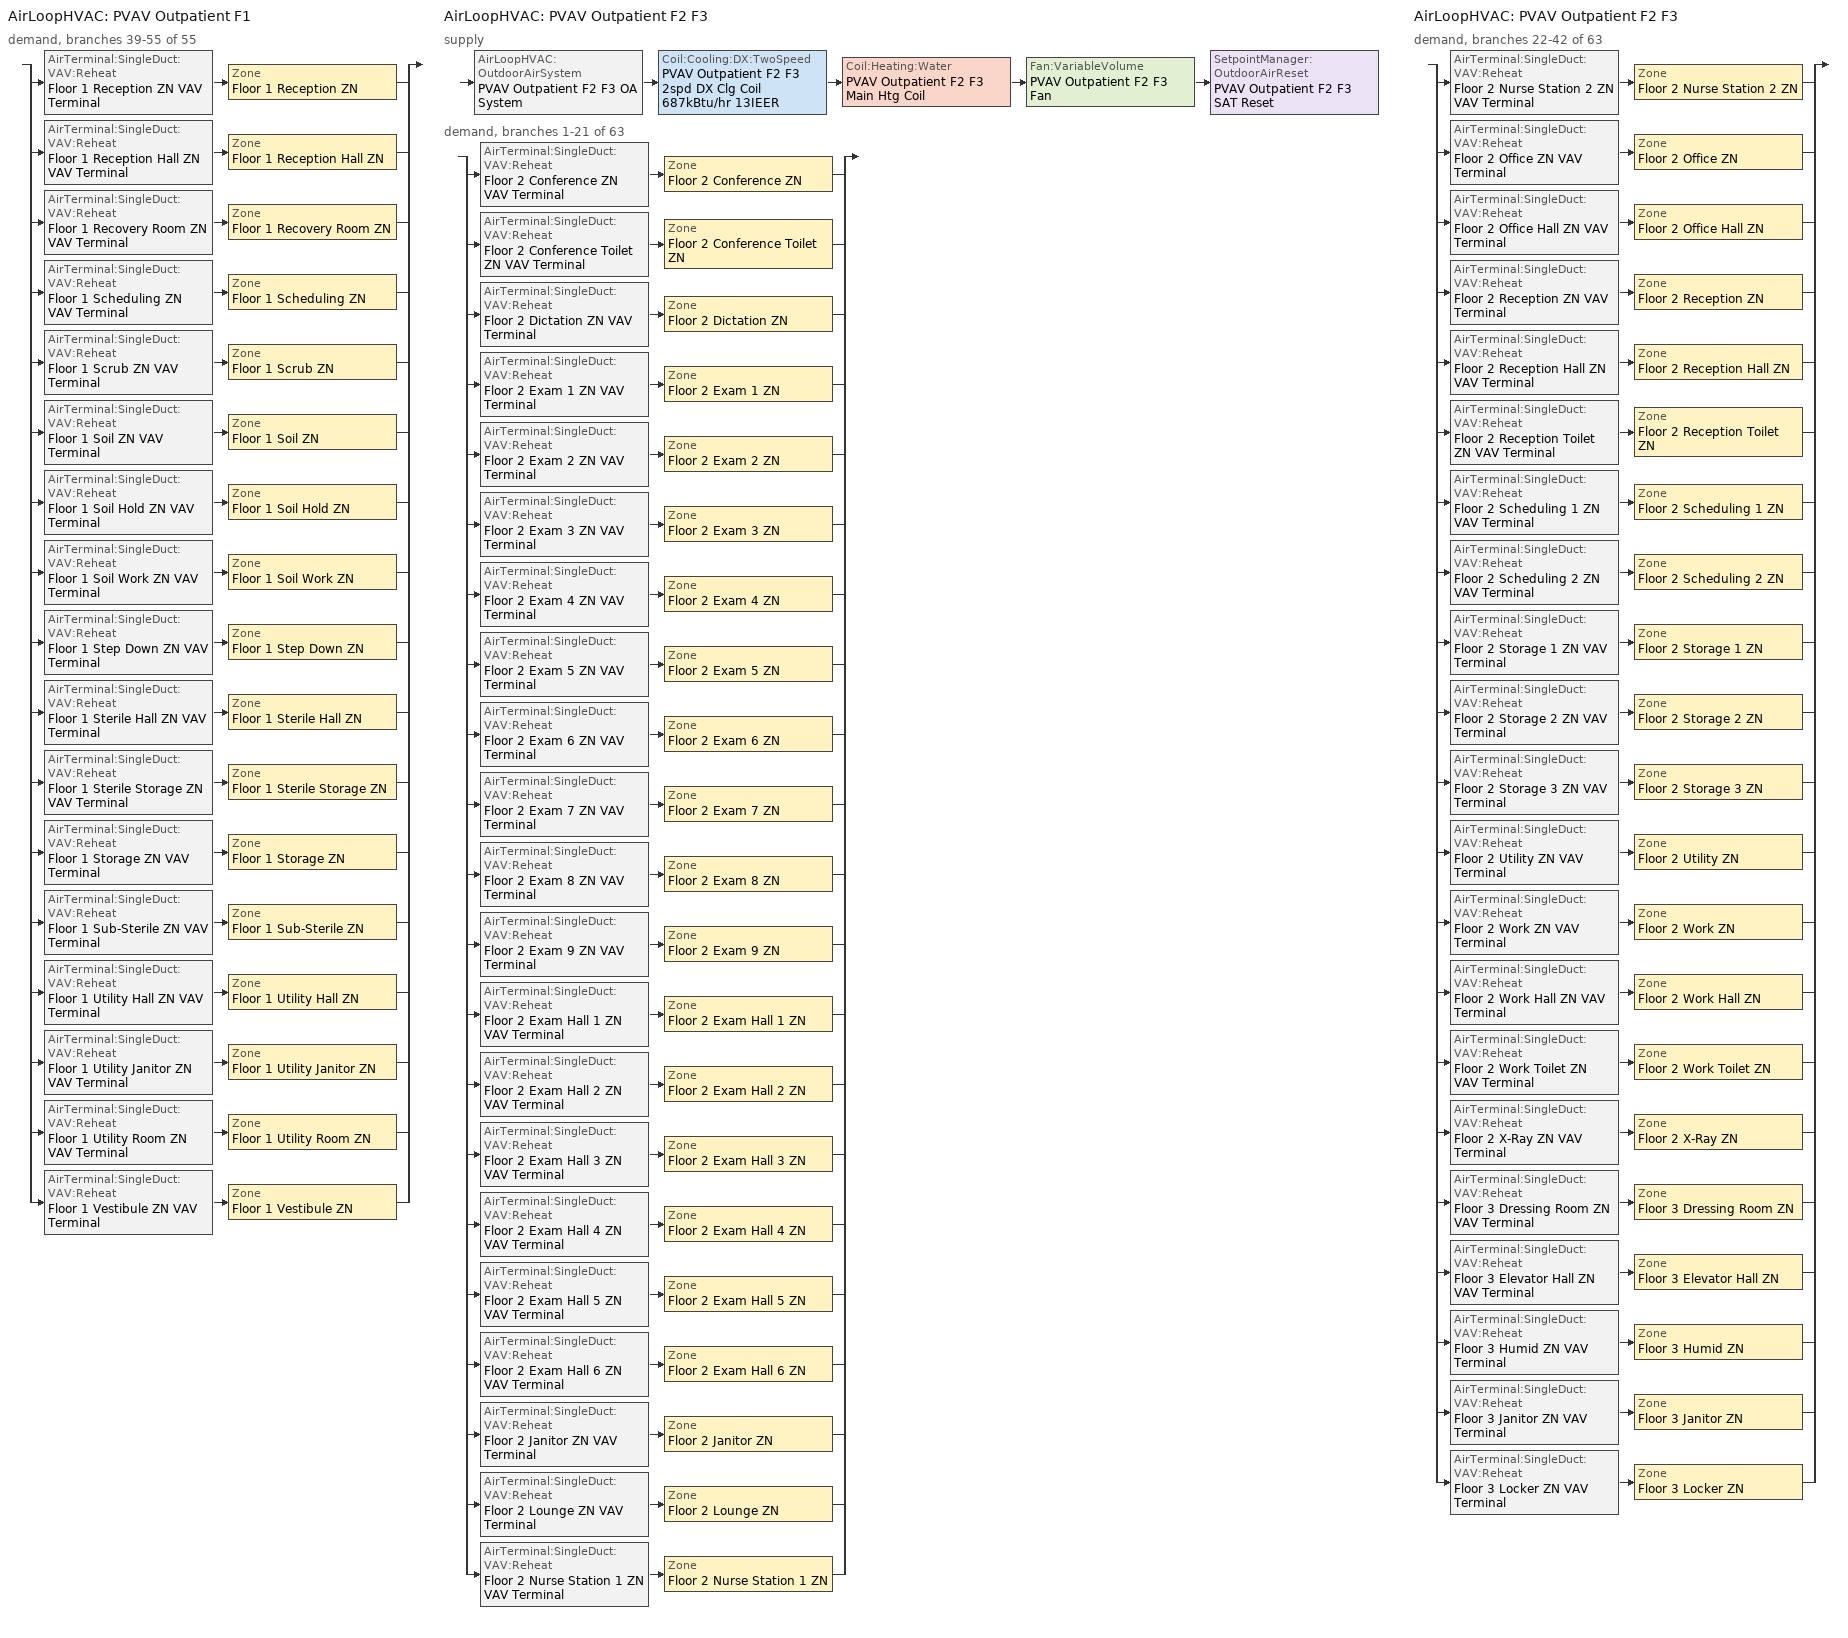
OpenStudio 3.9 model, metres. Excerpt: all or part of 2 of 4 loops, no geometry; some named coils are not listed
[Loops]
AirLoopHVAC 'PVAV Outpatient F1'
 demand, branches 39-55 of 55: split
  | AirTerminal:SingleDuct:VAV:Reheat 'Floor 1 Reception ZN VAV Terminal' > Zone 'Floor 1 Reception ZN'
  | AirTerminal:SingleDuct:VAV:Reheat 'Floor 1 Reception Hall ZN VAV Terminal' > Zone 'Floor 1 Reception Hall ZN'
  | AirTerminal:SingleDuct:VAV:Reheat 'Floor 1 Recovery Room ZN VAV Terminal' > Zone 'Floor 1 Recovery Room ZN'
  | AirTerminal:SingleDuct:VAV:Reheat 'Floor 1 Scheduling ZN VAV Terminal' > Zone 'Floor 1 Scheduling ZN'
  | AirTerminal:SingleDuct:VAV:Reheat 'Floor 1 Scrub ZN VAV Terminal' > Zone 'Floor 1 Scrub ZN'
  | AirTerminal:SingleDuct:VAV:Reheat 'Floor 1 Soil ZN VAV Terminal' > Zone 'Floor 1 Soil ZN'
  | AirTerminal:SingleDuct:VAV:Reheat 'Floor 1 Soil Hold ZN VAV Terminal' > Zone 'Floor 1 Soil Hold ZN'
  | AirTerminal:SingleDuct:VAV:Reheat 'Floor 1 Soil Work ZN VAV Terminal' > Zone 'Floor 1 Soil Work ZN'
  | AirTerminal:SingleDuct:VAV:Reheat 'Floor 1 Step Down ZN VAV Terminal' > Zone 'Floor 1 Step Down ZN'
  | AirTerminal:SingleDuct:VAV:Reheat 'Floor 1 Sterile Hall ZN VAV Terminal' > Zone 'Floor 1 Sterile Hall ZN'
  | AirTerminal:SingleDuct:VAV:Reheat 'Floor 1 Sterile Storage ZN VAV Terminal' > Zone 'Floor 1 Sterile Storage ZN'
  | AirTerminal:SingleDuct:VAV:Reheat 'Floor 1 Storage ZN VAV Terminal' > Zone 'Floor 1 Storage ZN'
  | AirTerminal:SingleDuct:VAV:Reheat 'Floor 1 Sub-Sterile ZN VAV Terminal' > Zone 'Floor 1 Sub-Sterile ZN'
  | AirTerminal:SingleDuct:VAV:Reheat 'Floor 1 Utility Hall ZN VAV Terminal' > Zone 'Floor 1 Utility Hall ZN'
  | AirTerminal:SingleDuct:VAV:Reheat 'Floor 1 Utility Janitor ZN VAV Terminal' > Zone 'Floor 1 Utility Janitor ZN'
  | AirTerminal:SingleDuct:VAV:Reheat 'Floor 1 Utility Room ZN VAV Terminal' > Zone 'Floor 1 Utility Room ZN'
  | AirTerminal:SingleDuct:VAV:Reheat 'Floor 1 Vestibule ZN VAV Terminal' > Zone 'Floor 1 Vestibule ZN'
AirLoopHVAC 'PVAV Outpatient F2 F3'
 supply: AirLoopHVAC:OutdoorAirSystem 'PVAV Outpatient F2 F3 OA System' > Coil:Cooling:DX:TwoSpeed 'PVAV Outpatient F2 F3 2spd DX Clg Coil 687kBtu/hr 13IEER' > Coil:Heating:Water 'PVAV Outpatient F2 F3 Main Htg Coil' > Fan:VariableVolume 'PVAV Outpatient F2 F3 Fan' > SetpointManager:OutdoorAirReset 'PVAV Outpatient F2 F3 SAT Reset'
 demand, branches 1-21 of 63: split
  | AirTerminal:SingleDuct:VAV:Reheat 'Floor 2 Conference ZN VAV Terminal' > Zone 'Floor 2 Conference ZN'
  | AirTerminal:SingleDuct:VAV:Reheat 'Floor 2 Conference Toilet ZN VAV Terminal' > Zone 'Floor 2 Conference Toilet ZN'
  | AirTerminal:SingleDuct:VAV:Reheat 'Floor 2 Dictation ZN VAV Terminal' > Zone 'Floor 2 Dictation ZN'
  | AirTerminal:SingleDuct:VAV:Reheat 'Floor 2 Exam 1 ZN VAV Terminal' > Zone 'Floor 2 Exam 1 ZN'
  | AirTerminal:SingleDuct:VAV:Reheat 'Floor 2 Exam 2 ZN VAV Terminal' > Zone 'Floor 2 Exam 2 ZN'
  | AirTerminal:SingleDuct:VAV:Reheat 'Floor 2 Exam 3 ZN VAV Terminal' > Zone 'Floor 2 Exam 3 ZN'
  | AirTerminal:SingleDuct:VAV:Reheat 'Floor 2 Exam 4 ZN VAV Terminal' > Zone 'Floor 2 Exam 4 ZN'
  | AirTerminal:SingleDuct:VAV:Reheat 'Floor 2 Exam 5 ZN VAV Terminal' > Zone 'Floor 2 Exam 5 ZN'
  | AirTerminal:SingleDuct:VAV:Reheat 'Floor 2 Exam 6 ZN VAV Terminal' > Zone 'Floor 2 Exam 6 ZN'
  | AirTerminal:SingleDuct:VAV:Reheat 'Floor 2 Exam 7 ZN VAV Terminal' > Zone 'Floor 2 Exam 7 ZN'
  | AirTerminal:SingleDuct:VAV:Reheat 'Floor 2 Exam 8 ZN VAV Terminal' > Zone 'Floor 2 Exam 8 ZN'
  | AirTerminal:SingleDuct:VAV:Reheat 'Floor 2 Exam 9 ZN VAV Terminal' > Zone 'Floor 2 Exam 9 ZN'
  | AirTerminal:SingleDuct:VAV:Reheat 'Floor 2 Exam Hall 1 ZN VAV Terminal' > Zone 'Floor 2 Exam Hall 1 ZN'
  | AirTerminal:SingleDuct:VAV:Reheat 'Floor 2 Exam Hall 2 ZN VAV Terminal' > Zone 'Floor 2 Exam Hall 2 ZN'
  | AirTerminal:SingleDuct:VAV:Reheat 'Floor 2 Exam Hall 3 ZN VAV Terminal' > Zone 'Floor 2 Exam Hall 3 ZN'
  | AirTerminal:SingleDuct:VAV:Reheat 'Floor 2 Exam Hall 4 ZN VAV Terminal' > Zone 'Floor 2 Exam Hall 4 ZN'
  | AirTerminal:SingleDuct:VAV:Reheat 'Floor 2 Exam Hall 5 ZN VAV Terminal' > Zone 'Floor 2 Exam Hall 5 ZN'
  | AirTerminal:SingleDuct:VAV:Reheat 'Floor 2 Exam Hall 6 ZN VAV Terminal' > Zone 'Floor 2 Exam Hall 6 ZN'
  | AirTerminal:SingleDuct:VAV:Reheat 'Floor 2 Janitor ZN VAV Terminal' > Zone 'Floor 2 Janitor ZN'
  | AirTerminal:SingleDuct:VAV:Reheat 'Floor 2 Lounge ZN VAV Terminal' > Zone 'Floor 2 Lounge ZN'
  | AirTerminal:SingleDuct:VAV:Reheat 'Floor 2 Nurse Station 1 ZN VAV Terminal' > Zone 'Floor 2 Nurse Station 1 ZN'
AirLoopHVAC 'PVAV Outpatient F2 F3'
 demand, branches 22-42 of 63: split
  | AirTerminal:SingleDuct:VAV:Reheat 'Floor 2 Nurse Station 2 ZN VAV Terminal' > Zone 'Floor 2 Nurse Station 2 ZN'
  | AirTerminal:SingleDuct:VAV:Reheat 'Floor 2 Office ZN VAV Terminal' > Zone 'Floor 2 Office ZN'
  | AirTerminal:SingleDuct:VAV:Reheat 'Floor 2 Office Hall ZN VAV Terminal' > Zone 'Floor 2 Office Hall ZN'
  | AirTerminal:SingleDuct:VAV:Reheat 'Floor 2 Reception ZN VAV Terminal' > Zone 'Floor 2 Reception ZN'
  | AirTerminal:SingleDuct:VAV:Reheat 'Floor 2 Reception Hall ZN VAV Terminal' > Zone 'Floor 2 Reception Hall ZN'
  | AirTerminal:SingleDuct:VAV:Reheat 'Floor 2 Reception Toilet ZN VAV Terminal' > Zone 'Floor 2 Reception Toilet ZN'
  | AirTerminal:SingleDuct:VAV:Reheat 'Floor 2 Scheduling 1 ZN VAV Terminal' > Zone 'Floor 2 Scheduling 1 ZN'
  | AirTerminal:SingleDuct:VAV:Reheat 'Floor 2 Scheduling 2 ZN VAV Terminal' > Zone 'Floor 2 Scheduling 2 ZN'
  | AirTerminal:SingleDuct:VAV:Reheat 'Floor 2 Storage 1 ZN VAV Terminal' > Zone 'Floor 2 Storage 1 ZN'
  | AirTerminal:SingleDuct:VAV:Reheat 'Floor 2 Storage 2 ZN VAV Terminal' > Zone 'Floor 2 Storage 2 ZN'
  | AirTerminal:SingleDuct:VAV:Reheat 'Floor 2 Storage 3 ZN VAV Terminal' > Zone 'Floor 2 Storage 3 ZN'
  | AirTerminal:SingleDuct:VAV:Reheat 'Floor 2 Utility ZN VAV Terminal' > Zone 'Floor 2 Utility ZN'
  | AirTerminal:SingleDuct:VAV:Reheat 'Floor 2 Work ZN VAV Terminal' > Zone 'Floor 2 Work ZN'
  | AirTerminal:SingleDuct:VAV:Reheat 'Floor 2 Work Hall ZN VAV Terminal' > Zone 'Floor 2 Work Hall ZN'
  | AirTerminal:SingleDuct:VAV:Reheat 'Floor 2 Work Toilet ZN VAV Terminal' > Zone 'Floor 2 Work Toilet ZN'
  | AirTerminal:SingleDuct:VAV:Reheat 'Floor 2 X-Ray ZN VAV Terminal' > Zone 'Floor 2 X-Ray ZN'
  | AirTerminal:SingleDuct:VAV:Reheat 'Floor 3 Dressing Room ZN VAV Terminal' > Zone 'Floor 3 Dressing Room ZN'
  | AirTerminal:SingleDuct:VAV:Reheat 'Floor 3 Elevator Hall ZN VAV Terminal' > Zone 'Floor 3 Elevator Hall ZN'
  | AirTerminal:SingleDuct:VAV:Reheat 'Floor 3 Humid ZN VAV Terminal' > Zone 'Floor 3 Humid ZN'
  | AirTerminal:SingleDuct:VAV:Reheat 'Floor 3 Janitor ZN VAV Terminal' > Zone 'Floor 3 Janitor ZN'
  | AirTerminal:SingleDuct:VAV:Reheat 'Floor 3 Locker ZN VAV Terminal' > Zone 'Floor 3 Locker ZN'
[Sizing:Zone] Zone Cooling Design Supply Air Temperature Input Method=SupplyAirTemperature; Zone Cooling Design Supply Air Temperature {C}=12.7778; Zone Cooling Design Supply Air Temperature Difference {deltaC}=11.11; Zone Heating Design Supply Air Temperature Input Method=SupplyAirTemperature; Zone Heating Design Supply Air Temperature {C}=50; Zone Heating Design Supply Air Temperature Difference {deltaC}=11.11; Zone Cooling Design Supply Air Humidity Ratio {kg-H2O/kg-air}=0.0085; Zone Heating Design Supply Air Humidity Ratio {kg-H2O/kg-air}=0.008; Heating Design Air Flow Method=DesignDay; Heating Maximum Air Flow Fraction=1; Account for Dedicated Outdoor Air System=No; Dedicated Outdoor Air System Control Strategy=NeutralSupplyAir; Dedicated Outdoor Air Low Setpoint Temperature for Design {C}=autosize; Dedicated Outdoor Air High Setpoint Temperature for Design {C}=autosize; Zone Load Sizing Method=Sensible Load Only No Latent Load; Zone Latent Cooling Design Supply Air Humidity Ratio Input Method=HumidityRatioDifference; Zone Cooling Design Supply Air Humidity Ratio Difference {kgWater/kgDryAir}=0.005; Zone Latent Heating Design Supply Air Humidity Ratio Input Method=HumidityRatioDifference; Zone Humidification Design Supply Air Humidity Ratio Difference {kgWater/kgDryAir}=0.005; Sizing Option=Coincident
Name | Cooling Design Air Flow Method | Cooling Minimum Air Flow per Zone Floor Area {m3/s-m2} | Design Minimum Zone Ventilation Efficiency
Floor 1 Reception ZN; Floor 1 Reception Hall ZN; Floor 1 Scheduling ZN; Floor 1 Scrub ZN; Floor 1 Sterile Hall ZN; Floor 1 Sterile Storage ZN; Floor 1 Storage ZN; Floor 1 Sub-Sterile ZN; Floor 1 Utility Hall ZN; Floor 1 Utility Janitor ZN; Floor 1 Utility Room ZN; Floor 1 Vestibule ZN | DesignDay
Floor 1 Recovery Room ZN; Floor 1 Step Down ZN | DesignDayWithLimit | 0.00508
Floor 1 Soil ZN; Floor 1 Soil Hold ZN; Floor 1 Soil Work ZN | DesignDayWithLimit | 0.00846667
Floor 2 Conference ZN; Floor 2 Dictation ZN; Floor 2 Exam Hall 1 ZN; Floor 2 Exam Hall 2 ZN; Floor 2 Exam Hall 3 ZN; Floor 2 Exam Hall 4 ZN; Floor 2 Exam Hall 5 ZN; Floor 2 Exam Hall 6 ZN; Floor 2 Janitor ZN; Floor 2 Lounge ZN; Floor 2 Nurse Station 1 ZN; Floor 2 Nurse Station 2 ZN; Floor 2 Office ZN; Floor 2 Office Hall ZN; Floor 2 Reception ZN; Floor 2 Reception Hall ZN; Floor 2 Scheduling 1 ZN; Floor 2 Scheduling 2 ZN; Floor 2 Storage 1 ZN; Floor 2 Storage 2 ZN; Floor 2 Storage 3 ZN; Floor 2 Utility ZN; Floor 2 Work ZN; Floor 2 Work Hall ZN; Floor 2 X-Ray ZN; Floor 3 Dressing Room ZN; Floor 3 Elevator Hall ZN; Floor 3 Humid ZN; Floor 3 Janitor ZN; Floor 3 Locker ZN | DesignDay |  | 0.6
Floor 2 Conference Toilet ZN; Floor 2 Reception Toilet ZN; Floor 2 Work Toilet ZN | DesignDayWithLimit | 0.00846667 | 0.6
Floor 2 Exam 1 ZN; Floor 2 Exam 2 ZN; Floor 2 Exam 3 ZN; Floor 2 Exam 4 ZN; Floor 2 Exam 5 ZN; Floor 2 Exam 6 ZN; Floor 2 Exam 7 ZN; Floor 2 Exam 8 ZN; Floor 2 Exam 9 ZN | DesignDayWithLimit | 0.00508 | 0.6
[Zone equipment]
Floor 1 Reception ZN: Floor 1 Reception ZN VAV Terminal
Floor 1 Reception Hall ZN: Floor 1 Reception Hall ZN VAV Terminal
Floor 1 Recovery Room ZN: Floor 1 Recovery Room ZN VAV Terminal
Floor 1 Scheduling ZN: Floor 1 Scheduling ZN VAV Terminal
Floor 1 Scrub ZN: Floor 1 Scrub ZN VAV Terminal
Floor 1 Soil ZN: Floor 1 Soil ZN VAV Terminal, Floor 1 Soil ZN Exhaust Fan
Floor 1 Soil Hold ZN: Floor 1 Soil Hold ZN VAV Terminal, Floor 1 Soil Hold ZN Exhaust Fan
Floor 1 Soil Work ZN: Floor 1 Soil Work ZN VAV Terminal, Floor 1 Soil Work ZN Exhaust Fan
Floor 1 Step Down ZN: Floor 1 Step Down ZN VAV Terminal
Floor 1 Sterile Hall ZN: Floor 1 Sterile Hall ZN VAV Terminal
Floor 1 Sterile Storage ZN: Floor 1 Sterile Storage ZN VAV Terminal
Floor 1 Storage ZN: Floor 1 Storage ZN VAV Terminal
Floor 1 Sub-Sterile ZN: Floor 1 Sub-Sterile ZN VAV Terminal
Floor 1 Utility Hall ZN: Floor 1 Utility Hall ZN VAV Terminal
Floor 1 Utility Janitor ZN: Floor 1 Utility Janitor ZN VAV Terminal
Floor 1 Utility Room ZN: Floor 1 Utility Room ZN VAV Terminal
Floor 1 Vestibule ZN: Floor 1 Vestibule ZN VAV Terminal
Floor 2 Conference ZN: Floor 2 Conference ZN VAV Terminal
Floor 2 Conference Toilet ZN: Floor 2 Conference Toilet ZN VAV Terminal, Floor 2 Conference Toilet ZN Exhaust Fan
Floor 2 Dictation ZN: Floor 2 Dictation ZN VAV Terminal
Floor 2 Exam 1 ZN: Floor 2 Exam 1 ZN VAV Terminal
Floor 2 Exam 2 ZN: Floor 2 Exam 2 ZN VAV Terminal
Floor 2 Exam 3 ZN: Floor 2 Exam 3 ZN VAV Terminal
Floor 2 Exam 4 ZN: Floor 2 Exam 4 ZN VAV Terminal
Floor 2 Exam 5 ZN: Floor 2 Exam 5 ZN VAV Terminal
Floor 2 Exam 6 ZN: Floor 2 Exam 6 ZN VAV Terminal
Floor 2 Exam 7 ZN: Floor 2 Exam 7 ZN VAV Terminal
Floor 2 Exam 8 ZN: Floor 2 Exam 8 ZN VAV Terminal
Floor 2 Exam 9 ZN: Floor 2 Exam 9 ZN VAV Terminal
Floor 2 Exam Hall 1 ZN: Floor 2 Exam Hall 1 ZN VAV Terminal
Floor 2 Exam Hall 2 ZN: Floor 2 Exam Hall 2 ZN VAV Terminal
Floor 2 Exam Hall 3 ZN: Floor 2 Exam Hall 3 ZN VAV Terminal
Floor 2 Exam Hall 4 ZN: Floor 2 Exam Hall 4 ZN VAV Terminal
Floor 2 Exam Hall 5 ZN: Floor 2 Exam Hall 5 ZN VAV Terminal
Floor 2 Exam Hall 6 ZN: Floor 2 Exam Hall 6 ZN VAV Terminal
Floor 2 Janitor ZN: Floor 2 Janitor ZN VAV Terminal
Floor 2 Lounge ZN: Floor 2 Lounge ZN VAV Terminal
Floor 2 Nurse Station 1 ZN: Floor 2 Nurse Station 1 ZN VAV Terminal
Floor 2 Nurse Station 2 ZN: Floor 2 Nurse Station 2 ZN VAV Terminal
Floor 2 Office ZN: Floor 2 Office ZN VAV Terminal
Floor 2 Office Hall ZN: Floor 2 Office Hall ZN VAV Terminal
Floor 2 Reception ZN: Floor 2 Reception ZN VAV Terminal
Floor 2 Reception Hall ZN: Floor 2 Reception Hall ZN VAV Terminal
Floor 2 Reception Toilet ZN: Floor 2 Reception Toilet ZN VAV Terminal, Floor 2 Reception Toilet ZN Exhaust Fan
Floor 2 Scheduling 1 ZN: Floor 2 Scheduling 1 ZN VAV Terminal
Floor 2 Scheduling 2 ZN: Floor 2 Scheduling 2 ZN VAV Terminal
Floor 2 Storage 1 ZN: Floor 2 Storage 1 ZN VAV Terminal
Floor 2 Storage 2 ZN: Floor 2 Storage 2 ZN VAV Terminal
Floor 2 Storage 3 ZN: Floor 2 Storage 3 ZN VAV Terminal
Floor 2 Utility ZN: Floor 2 Utility ZN VAV Terminal
Floor 2 Work ZN: Floor 2 Work ZN VAV Terminal
Floor 2 Work Hall ZN: Floor 2 Work Hall ZN VAV Terminal
Floor 2 Work Toilet ZN: Floor 2 Work Toilet ZN VAV Terminal, Floor 2 Work Toilet ZN Exhaust Fan
Floor 2 X-Ray ZN: Floor 2 X-Ray ZN VAV Terminal, Floor 2 X-Ray ZN Exhaust Fan
Floor 3 Dressing Room ZN: Floor 3 Dressing Room ZN VAV Terminal
Floor 3 Elevator Hall ZN: Floor 3 Elevator Hall ZN VAV Terminal
Floor 3 Humid ZN: Floor 3 Humid ZN VAV Terminal
Floor 3 Janitor ZN: Floor 3 Janitor ZN VAV Terminal
Floor 3 Locker ZN: Floor 3 Locker ZN VAV Terminal
[AirLoopHVAC]
PVAV Outpatient F2 F3: Availability Schedule=OutPatientHealthCare HVACOperationSchd; Design Supply Air Flow Rate {m3/s}=autosize; Design Return Air Flow Fraction of Supply Air Flow=1
[Sizing:System]
PVAV Outpatient F2 F3: Type of Load to Size On=Sensible; Design Outdoor Air Flow Rate {m3/s}=2.51765; Central Heating Maximum System Air Flow Ratio=0.3; Preheat Design Temperature {C}=7.22222; Preheat Design Humidity Ratio {kg-H2O/kg-Air}=0.008; Precool Design Temperature {C}=12.7778; Precool Design Humidity Ratio {kg-H2O/kg-Air}=0.008; Central Cooling Design Supply Air Temperature {C}=12.7778; Central Heating Design Supply Air Temperature {C}=12.7778; Sizing Option=Coincident; 100% Outdoor Air in Cooling=No; 100% Outdoor Air in Heating=No; Central Cooling Design Supply Air Humidity Ratio {kg-H2O/kg-Air}=0.0085; Central Heating Design Supply Air Humidity Ratio {kg-H2O/kg-Air}=0.008; Cooling Design Air Flow Method=DesignDay; Heating Design Air Flow Method=DesignDay; System Outdoor Air Method=ZoneSum; Zone Maximum Outdoor Air Fraction=1; Cooling Supply Air Flow Rate Per Floor Area {m3/s-m2}=0.00996765; Cooling Fraction of Autosized Cooling Supply Air Flow Rate=1; Cooling Supply Air Flow Rate Per Unit Cooling Capacity {m3/s-W}=3.94755e-05; Heating Supply Air Flow Rate Per Floor Area {m3/s-m2}=0.00996765; Heating Fraction of Autosized Heating Supply Air Flow Rate=1; Heating Fraction of Autosized Cooling Supply Air Flow Rate=1; Heating Supply Air Flow Rate Per Unit Heating Capacity {m3/s-W}=3.15882e-05; Cooling Design Capacity Method=CoolingDesignCapacity; Cooling Design Capacity {W}=autosize; Cooling Design Capacity Per Floor Area {W/m2}=234.7; Fraction of Autosized Cooling Design Capacity=1; Heating Design Capacity Method=HeatingDesignCapacity; Heating Design Capacity {W}=autosize; Heating Design Capacity Per Floor Area {W/m2}=157; Fraction of Autosized Heating Design Capacity=1; Central Cooling Capacity Control Method=OnOff; Occupant Diversity=autosize
[Fan:VariableVolume]
PVAV Outpatient F2 F3 Fan: Availability Schedule=Always On Discrete; Fan Total Efficiency=0.6084; Pressure Rise {Pa}=1389.92; Maximum Flow Rate {m3/s}=Autosize; Fan Power Minimum Flow Rate Input Method=Fraction; Fan Power Minimum Flow Fraction=0.1; Fan Power Minimum Air Flow Rate {m3/s}=0; Motor Efficiency=0.936; Motor In Airstream Fraction=1; Fan Power Coefficient 1=0.0407599; Fan Power Coefficient 2=0.088045; Fan Power Coefficient 3=-0.0729261; Fan Power Coefficient 4=0.94374; Fan Power Coefficient 5=0
[Coil:Cooling:DX:TwoSpeed]
PVAV Outpatient F2 F3 2spd DX Clg Coil 687kBtu/hr 13IEER: Availability Schedule=Always On Discrete; Rated High Speed Total Cooling Capacity {W}=Autosize; Rated High Speed Sensible Heat Ratio=Autosize; Rated High Speed COP {W/W}=3.59497; Rated High Speed Air Flow Rate {m3/s}=Autosize; Rated High Speed Evaporator Fan Power Per Volume Flow Rate 2017 {W/(m3/s)}=773.3; Rated High Speed Evaporator Fan Power Per Volume Flow Rate 2023 {W/(m3/s)}=934.4; Unit Internal Static Air Pressure {Pa}=773.3; Total Cooling Capacity Function of Temperature Curve=CoilClgDXQRatio_fTwbToadbSI; Total Cooling Capacity Function of Flow Fraction Curve=CoilClgDXSnglQRatio_fCFMRatio; Energy Input Ratio Function of Temperature Curve=CoilClgDXEIRRatio_fTwbToadbSI; Energy Input Ratio Function of Flow Fraction Curve=CoilClgDXSnglEIRRatio_fCFMRatio; Part Load Fraction Correlation Curve=CoilClgDXEIRRatio_fQFrac; Rated Low Speed Total Cooling Capacity {W}=Autosize; Rated Low Speed Sensible Heat Ratio=0.69; Rated Low Speed COP {W/W}=3.59497; Rated Low Speed Air Flow Rate {m3/s}=Autosize; Rated Low Speed Evaporator Fan Power Per Volume Flow Rate 2017 {W/(m3/s)}=773.3; Rated Low Speed Evaporator Fan Power Per Volume Flow Rate 2023 {W/(m3/s)}=934.4; Low Speed Total Cooling Capacity Function of Temperature Curve=CoilClgDXQRatio_fTwbToadbSI; Low Speed Energy Input Ratio Function of Temperature Curve=CoilClgDXEIRRatio_fTwbToadbSI; Condenser Type=AirCooled; Minimum Outdoor Dry-Bulb Temperature for Compressor Operation {C}=-25; High Speed Evaporative Condenser Effectiveness=0.9; High Speed Evaporative Condenser Air Flow Rate {m3/s}=Autosize; High Speed Evaporative Condenser Pump Rated Power Consumption {W}=Autosize; Low Speed Evaporative Condenser Effectiveness=0.9; Low Speed Evaporative Condenser Air Flow Rate {m3/s}=Autosize; Low Speed Evaporative Condenser Pump Rated Power Consumption {W}=Autosize; Basin Heater Capacity {W/K}=0; Basin Heater Setpoint Temperature {C}=2
[Controller:OutdoorAir]
PVAV Outpatient F2 F3 OA Controller: Minimum Outdoor Air Flow Rate {m3/s}=0; Maximum Outdoor Air Flow Rate {m3/s}=Autosize; Economizer Control Type=DifferentialEnthalpy; Economizer Control Action Type=ModulateFlow; Lockout Type=LockoutWithHeating; Minimum Limit Type=FixedMinimum; Minimum Outdoor Air Schedule=OutPatientHealthCare BLDG_OA_SCH; Minimum Fraction of Outdoor Air Schedule=OutPatientHealthCare BLDG_OA_FRAC_SCH; Maximum Fraction of Outdoor Air Schedule=PVAV Outpatient F2 F3_MAX_OA_FRAC; Controller Mechanical Ventilation=PVAV Outpatient F2 F3 Mechanical Ventilation Controller; High Humidity Control=No; High Humidity Outdoor Air Flow Ratio=1; Control High Indoor Humidity Based on Outdoor Humidity Ratio=Yes; Heat Recovery Bypass Control Type=BypassWhenOAFlowGreaterThanMinimum; Economizer Operation Staging=InterlockedWithMechanicalCooling
[Controller:MechanicalVentilation]
PVAV Outpatient F2 F3 Mechanical Ventilation Controller: Availability Schedule=Always On Discrete; System Outdoor Air Method=Standard62.1VentilationRateProcedureWithLimit
[AirLoopHVAC:OutdoorAirSystem]
PVAV Outpatient F2 F3 OA System: Controller=PVAV Outpatient F2 F3 OA Controller
[AirTerminal:SingleDuct:VAV:Reheat] Availability Schedule=Always On Discrete; Maximum Air Flow Rate {m3/s}=AutoSize; Fixed Minimum Air Flow Rate {m3/s}=0; Maximum Hot Water or Steam Flow Rate {m3/s}=AutoSize; Minimum Hot Water or Steam Flow Rate {m3/s}=0; Convergence Tolerance=0.001; Maximum Flow per Zone Floor Area During Reheat {m3/s-m2}=AutoSize; Maximum Reheat Air Temperature {C}=50; Control For Outdoor Air=No
Name | Zone Minimum Air Flow Input Method | Constant Minimum Air Flow Fraction | Reheat Coil | Damper Heating Action | Maximum Flow Fraction During Reheat | Minimum Air Flow Fraction Schedule
Floor 1 Reception ZN VAV Terminal | Constant | 0.2 | Floor 1 Reception ZN Reheat Coil | ReverseWithLimits | 0.5
Floor 1 Reception Hall ZN VAV Terminal | Constant | 0.2 | Floor 1 Reception Hall ZN Reheat Coil | ReverseWithLimits | 0.5
Floor 1 Recovery Room ZN VAV Terminal | Constant | 1 | Floor 1 Recovery Room ZN Reheat Coil | ReverseWithLimits | 0.5
Floor 1 Scheduling ZN VAV Terminal | Scheduled | 0 | Floor 1 Scheduling ZN Reheat Coil | ReverseWithLimits | 0.5 | Floor 1 Scheduling ZN VAV Terminal - MDP - adjusted
Floor 1 Scrub ZN VAV Terminal | Constant | 0.2 | Floor 1 Scrub ZN Reheat Coil | ReverseWithLimits | 0.5
Floor 1 Soil ZN VAV Terminal | Constant | 1 | Floor 1 Soil ZN Reheat Coil | ReverseWithLimits | 0.5
Floor 1 Soil Hold ZN VAV Terminal | Constant | 1 | Floor 1 Soil Hold ZN Reheat Coil | ReverseWithLimits | 0.5
Floor 1 Soil Work ZN VAV Terminal | Constant | 1 | Floor 1 Soil Work ZN Reheat Coil | ReverseWithLimits | 0.5
Floor 1 Step Down ZN VAV Terminal | Constant | 1 | Floor 1 Step Down ZN Reheat Coil | ReverseWithLimits | 0.5
Floor 1 Sterile Hall ZN VAV Terminal | Constant | 0.2 | Floor 1 Sterile Hall ZN Reheat Coil | ReverseWithLimits | 0.5
Floor 1 Sterile Storage ZN VAV Terminal | Constant | 0.2 | Floor 1 Sterile Storage ZN Reheat Coil | ReverseWithLimits | 0.5
Floor 1 Storage ZN VAV Terminal | Constant | 0.2 | Floor 1 Storage ZN Reheat Coil | ReverseWithLimits | 0.5
Floor 1 Sub-Sterile ZN VAV Terminal | Constant | 0.2 | Floor 1 Sub-Sterile ZN Reheat Coil | ReverseWithLimits | 0.5
Floor 1 Utility Hall ZN VAV Terminal | Constant | 0.2 | Floor 1 Utility Hall ZN Reheat Coil | ReverseWithLimits | 0.5
Floor 1 Utility Janitor ZN VAV Terminal | Constant | 0.2 | Floor 1 Utility Janitor ZN Reheat Coil | ReverseWithLimits | 0.5
Floor 1 Utility Room ZN VAV Terminal | Constant | 0.2 | Floor 1 Utility Room ZN Reheat Coil | ReverseWithLimits | 0.5
Floor 1 Vestibule ZN VAV Terminal | Constant | 0.2 | Floor 1 Vestibule ZN Reheat Coil | ReverseWithLimits | 0.5
Floor 2 Conference ZN VAV Terminal | Scheduled | 0 | Floor 2 Conference ZN Electric Reheat Coil | Normal | AutoSize | Floor 2 Conference ZN VAV Terminal - MDP - adjusted
Floor 2 Conference Toilet ZN VAV Terminal | Constant | 0.01 | Floor 2 Conference Toilet ZN Electric Reheat Coil | Normal | AutoSize
Floor 2 Dictation ZN VAV Terminal | Scheduled | 0 | Floor 2 Dictation ZN Electric Reheat Coil | Normal | AutoSize | Floor 2 Dictation ZN VAV Terminal - MDP - adjusted
Floor 2 Exam 1 ZN VAV Terminal | Constant | 0.335 | Floor 2 Exam 1 ZN Electric Reheat Coil | Normal | AutoSize
Floor 2 Exam 2 ZN VAV Terminal | Constant | 0.45 | Floor 2 Exam 2 ZN Electric Reheat Coil | Normal | AutoSize
Floor 2 Exam 3 ZN VAV Terminal | Constant | 0.45 | Floor 2 Exam 3 ZN Electric Reheat Coil | Normal | AutoSize
Floor 2 Exam 4 ZN VAV Terminal | Constant | 0.356 | Floor 2 Exam 4 ZN Electric Reheat Coil | Normal | AutoSize
Floor 2 Exam 5 ZN VAV Terminal | Constant | 0.383 | Floor 2 Exam 5 ZN Electric Reheat Coil | Normal | AutoSize
Floor 2 Exam 6 ZN VAV Terminal | Constant | 0.45 | Floor 2 Exam 6 ZN Electric Reheat Coil | Normal | AutoSize
Floor 2 Exam 7 ZN VAV Terminal | Constant | 0.45 | Floor 2 Exam 7 ZN Electric Reheat Coil | Normal | AutoSize
Floor 2 Exam 8 ZN VAV Terminal | Constant | 0.45 | Floor 2 Exam 8 ZN Electric Reheat Coil | Normal | AutoSize
Floor 2 Exam 9 ZN VAV Terminal | Constant | 0.45 | Floor 2 Exam 9 ZN Electric Reheat Coil | Normal | AutoSize
Floor 2 Exam Hall 1 ZN VAV Terminal | Constant | 0.15 | Floor 2 Exam Hall 1 ZN Electric Reheat Coil | Normal | AutoSize
Floor 2 Exam Hall 2 ZN VAV Terminal | Constant | 0.152 | Floor 2 Exam Hall 2 ZN Electric Reheat Coil | Normal | AutoSize
Floor 2 Exam Hall 3 ZN VAV Terminal | Constant | 0.157 | Floor 2 Exam Hall 3 ZN Electric Reheat Coil | Normal | AutoSize
Floor 2 Exam Hall 4 ZN VAV Terminal | Constant | 0.173 | Floor 2 Exam Hall 4 ZN Electric Reheat Coil | Normal | AutoSize
Floor 2 Exam Hall 5 ZN VAV Terminal | Constant | 0.166 | Floor 2 Exam Hall 5 ZN Electric Reheat Coil | Normal | AutoSize
Floor 2 Exam Hall 6 ZN VAV Terminal | Constant | 0.165 | Floor 2 Exam Hall 6 ZN Electric Reheat Coil | Normal | AutoSize
Floor 2 Janitor ZN VAV Terminal | Constant | 0.151 | Floor 2 Janitor ZN Electric Reheat Coil | Normal | AutoSize
Floor 2 Lounge ZN VAV Terminal | Constant | 0.232 | Floor 2 Lounge ZN Electric Reheat Coil | Normal | AutoSize
Floor 2 Nurse Station 1 ZN VAV Terminal | Constant | 0.297 | Floor 2 Nurse Station 1 ZN Electric Reheat Coil | Normal | AutoSize
Floor 2 Nurse Station 2 ZN VAV Terminal | Constant | 0.292 | Floor 2 Nurse Station 2 ZN Electric Reheat Coil | Normal | AutoSize
Floor 2 Office ZN VAV Terminal | Scheduled | 0 | Floor 2 Office ZN Electric Reheat Coil | Normal | AutoSize | Floor 2 Office ZN VAV Terminal - MDP - adjusted
Floor 2 Office Hall ZN VAV Terminal | Constant | 0.182 | Floor 2 Office Hall ZN Electric Reheat Coil | Normal | AutoSize
Floor 2 Reception ZN VAV Terminal | Constant | 0.303 | Floor 2 Reception ZN Electric Reheat Coil | Normal | AutoSize
Floor 2 Reception Hall ZN VAV Terminal | Constant | 0.158 | Floor 2 Reception Hall ZN Electric Reheat Coil | Normal | AutoSize
Floor 2 Reception Toilet ZN VAV Terminal | Constant | 0.01 | Floor 2 Reception Toilet ZN Electric Reheat Coil | Normal | AutoSize
Floor 2 Scheduling 1 ZN VAV Terminal | Scheduled | 0 | Floor 2 Scheduling 1 ZN Electric Reheat Coil | Normal | AutoSize | Floor 2 Scheduling 1 ZN VAV Terminal - MDP - adjusted
Floor 2 Scheduling 2 ZN VAV Terminal | Scheduled | 0 | Floor 2 Scheduling 2 ZN Electric Reheat Coil | Normal | AutoSize | Floor 2 Scheduling 2 ZN VAV Terminal - MDP - adjusted
Floor 2 Storage 1 ZN VAV Terminal | Constant | 0.318 | Floor 2 Storage 1 ZN Electric Reheat Coil | Normal | AutoSize
Floor 2 Storage 2 ZN VAV Terminal | Constant | 0.398 | Floor 2 Storage 2 ZN Electric Reheat Coil | Normal | AutoSize
Floor 2 Storage 3 ZN VAV Terminal | Constant | 0.369 | Floor 2 Storage 3 ZN Electric Reheat Coil | Normal | AutoSize
Floor 2 Utility ZN VAV Terminal | Constant | 0.217 | Floor 2 Utility ZN Electric Reheat Coil | Normal | AutoSize
Floor 2 Work ZN VAV Terminal | Constant | 0.261 | Floor 2 Work ZN Electric Reheat Coil | Normal | AutoSize
Floor 2 Work Hall ZN VAV Terminal | Constant | 0.17 | Floor 2 Work Hall ZN Electric Reheat Coil | Normal | AutoSize
Floor 2 Work Toilet ZN VAV Terminal | Constant | 0.01 | Floor 2 Work Toilet ZN Electric Reheat Coil | Normal | AutoSize
Floor 2 X-Ray ZN VAV Terminal | Constant | 0.24 | Floor 2 X-Ray ZN Electric Reheat Coil | Normal | AutoSize
Floor 3 Dressing Room ZN VAV Terminal | Constant | 0.161 | Floor 3 Dressing Room ZN Electric Reheat Coil | Normal | AutoSize
Floor 3 Elevator Hall ZN VAV Terminal | Constant | 0.212 | Floor 3 Elevator Hall ZN Electric Reheat Coil | Normal | AutoSize
Floor 3 Humid ZN VAV Terminal | Scheduled | 0 | Floor 3 Humid ZN Electric Reheat Coil | Normal | AutoSize | Floor 3 Humid ZN VAV Terminal - MDP - adjusted
Floor 3 Janitor ZN VAV Terminal | Constant | 0.226 | Floor 3 Janitor ZN Electric Reheat Coil | Normal | AutoSize
Floor 3 Locker ZN VAV Terminal | Constant | 0.205 | Floor 3 Locker ZN Electric Reheat Coil | Normal | AutoSize
[Coil:Heating:Electric] Availability Schedule=Always On Discrete; Efficiency=1
Floor 2 Conference ZN Electric Reheat Coil; Floor 2 Conference Toilet ZN Electric Reheat Coil; Floor 2 Dictation ZN Electric Reheat Coil; Floor 2 Exam 1 ZN Electric Reheat Coil; Floor 2 Exam 2 ZN Electric Reheat Coil; Floor 2 Exam 3 ZN Electric Reheat Coil; Floor 2 Exam 4 ZN Electric Reheat Coil; Floor 2 Exam 5 ZN Electric Reheat Coil; Floor 2 Exam 6 ZN Electric Reheat Coil; Floor 2 Exam 7 ZN Electric Reheat Coil; Floor 2 Exam 8 ZN Electric Reheat Coil; Floor 2 Exam 9 ZN Electric Reheat Coil; Floor 2 Exam Hall 1 ZN Electric Reheat Coil; Floor 2 Exam Hall 2 ZN Electric Reheat Coil; Floor 2 Exam Hall 3 ZN Electric Reheat Coil; Floor 2 Exam Hall 4 ZN Electric Reheat Coil; Floor 2 Exam Hall 5 ZN Electric Reheat Coil; Floor 2 Exam Hall 6 ZN Electric Reheat Coil; Floor 2 Janitor ZN Electric Reheat Coil; Floor 2 Lounge ZN Electric Reheat Coil; Floor 2 Nurse Station 1 ZN Electric Reheat Coil; Floor 2 Nurse Station 2 ZN Electric Reheat Coil; Floor 2 Office ZN Electric Reheat Coil; Floor 2 Office Hall ZN Electric Reheat Coil; Floor 2 Reception ZN Electric Reheat Coil; Floor 2 Reception Hall ZN Electric Reheat Coil; Floor 2 Reception Toilet ZN Electric Reheat Coil; Floor 2 Scheduling 1 ZN Electric Reheat Coil; Floor 2 Scheduling 2 ZN Electric Reheat Coil; Floor 2 Storage 1 ZN Electric Reheat Coil; Floor 2 Storage 2 ZN Electric Reheat Coil; Floor 2 Storage 3 ZN Electric Reheat Coil; Floor 2 Utility ZN Electric Reheat Coil; Floor 2 Work ZN Electric Reheat Coil; Floor 2 Work Hall ZN Electric Reheat Coil; Floor 2 Work Toilet ZN Electric Reheat Coil; Floor 2 X-Ray ZN Electric Reheat Coil; Floor 3 Dressing Room ZN Electric Reheat Coil; Floor 3 Elevator Hall ZN Electric Reheat Coil; Floor 3 Humid ZN Electric Reheat Coil; Floor 3 Janitor ZN Electric Reheat Coil; Floor 3 Locker ZN Electric Reheat Coil
[Fan:ZoneExhaust] System Availability Manager Coupling Mode=Decoupled
Name | Availability Schedule | Fan Total Efficiency | Pressure Rise {Pa} | Maximum Flow Rate {m3/s}
Floor 1 Soil ZN Exhaust Fan | OutPatientHealthCare Hours_of_operation | 0.31 | 249 | 0.0991028
Floor 1 Soil Hold ZN Exhaust Fan | OutPatientHealthCare Hours_of_operation | 0.31 | 249 | 0.0440457
Floor 1 Soil Work ZN Exhaust Fan | OutPatientHealthCare Hours_of_operation | 0.31 | 249 | 0.141575
Floor 2 Conference Toilet ZN Exhaust Fan | OutPatientHealthCare BLDG_OA_SCH | 0.31 | 249 | 0.0503379
Floor 2 Reception Toilet ZN Exhaust Fan | OutPatientHealthCare BLDG_OA_SCH | 0.31 | 249 | 0.0991028
Floor 2 Work Toilet ZN Exhaust Fan | OutPatientHealthCare BLDG_OA_SCH | 0.31 | 249 | 0.0424726
Floor 2 X-Ray ZN Exhaust Fan | OutPatientHealthCare BLDG_OA_SCH | 0.16 | 125 | 0.8495
[HeatExchanger:AirToAir:SensibleAndLatent]
PVAV Outpatient F2 F3 ERV: Availability Schedule=Always On Discrete; Nominal Supply Air Flow Rate {m3/s}=autosize; Sensible Effectiveness at 100% Heating Air Flow=0.7; Latent Effectiveness at 100% Heating Air Flow=0.6; Sensible Effectiveness at 100% Cooling Air Flow=0.75; Latent Effectiveness at 100% Cooling Air Flow=0.6; Nominal Electric Power {W}=2247.45; Supply Air Outlet Temperature Control=Yes; Heat Exchanger Type=Rotary; Frost Control Type=ExhaustOnly; Threshold Temperature {C}=-23.3; Initial Defrost Time Fraction=0.167; Rate of Defrost Time Fraction Increase {1/K}=1.44; Economizer Lockout=Yes; Sensible Effectiveness of Heating Air Flow Curve=PVAV Outpatient F2 F3 ERV_SensHeatEff; Latent Effectiveness of Heating Air Flow Curve=PVAV Outpatient F2 F3 ERV_LatHeatEff; Sensible Effectiveness of Cooling Air Flow Curve=PVAV Outpatient F2 F3 ERV_SensCoolEff; Latent Effectiveness of Cooling Air Flow Curve=PVAV Outpatient F2 F3 ERV_LatCoolEff
[SetpointManager:OutdoorAirPretreat]
Setpoint Manager Outdoor Air Pretreat 1: Minimum Setpoint Temperature {C}=-99; Maximum Setpoint Temperature {C}=99; Minimum Setpoint Humidity Ratio {kgWater/kgDryAir}=1e-05; Maximum Setpoint Humidity Ratio {kgWater/kgDryAir}=1; Setpoint Node or NodeList=PVAV Outpatient F2 F3 ERV Primary Outlet Air Node
[SetpointManager:OutdoorAirReset]
PVAV Outpatient F2 F3 SAT Reset: Control Variable=Temperature; Setpoint at Outdoor Low Temperature {C}=15.5556; Outdoor Low Temperature {C}=10; Setpoint at Outdoor High Temperature {C}=12.7778; Outdoor High Temperature {C}=21.1111; Setpoint Node or NodeList=PVAV Outpatient F2 F3 Supply Outlet Node
[Schedule:Constant] Value=1
Always On Discrete; PVAV Outpatient F2 F3_MAX_OA_FRAC
[Schedule:Ruleset]
Name | Default Day Schedule | Summer Design Day Schedule | Winter Design Day Schedule
OutPatientHealthCare HVACOperationSchd | OutPatientHealthCare HVACOperationSchd Default | OutPatientHealthCare HVACOperationSchd Summer Design Day | OutPatientHealthCare HVACOperationSchd Winter Design Day
OutPatientHealthCare BLDG_OA_SCH | OutPatientHealthCare BLDG_OA_SCH Default | OutPatientHealthCare BLDG_OA_SCH Summer Design Day | OutPatientHealthCare BLDG_OA_SCH Winter Design Day
OutPatientHealthCare Hours_of_operation | OutPatientHealthCare Hours_of_operation Default | OutPatientHealthCare Hours_of_operation Summer Design Day | OutPatientHealthCare Hours_of_operation Winter Design Day
OutPatientHealthCare BLDG_OA_FRAC_SCH | OutPatientHealthCare BLDG_OA_FRAC_SCH Default | OutPatientHealthCare BLDG_OA_FRAC_SCH Summer Design Day | OutPatientHealthCare BLDG_OA_FRAC_SCH Winter Design Day
Floor 1 Scheduling ZN VAV Terminal - MDP - adjusted | Floor 1 Scheduling ZN VAV Terminal - MDP Default 1
Floor 2 Conference ZN VAV Terminal - MDP - adjusted | Floor 2 Conference ZN VAV Terminal - MDP Default 1
Floor 2 Dictation ZN VAV Terminal - MDP - adjusted | Floor 2 Dictation ZN VAV Terminal - MDP Default 1
Floor 2 Office ZN VAV Terminal - MDP - adjusted | Floor 2 Office ZN VAV Terminal - MDP Default 1
Floor 2 Scheduling 1 ZN VAV Terminal - MDP - adjusted | Floor 2 Scheduling 1 ZN VAV Terminal - MDP Default 1
Floor 2 Scheduling 2 ZN VAV Terminal - MDP - adjusted | Floor 2 Scheduling 2 ZN VAV Terminal - MDP Default 1
Floor 3 Humid ZN VAV Terminal - MDP - adjusted | Floor 3 Humid ZN VAV Terminal - MDP Default 1
[Schedule:Day]
OutPatientHealthCare HVACOperationSchd Default; OutPatientHealthCare HVACOperationSchd Winter Design Day; OutPatientHealthCare HVACOperationSchd Summer Design Day; OutPatientHealthCare Hours_of_operation Default; OutPatientHealthCare Hours_of_operation Winter Design Day; OutPatientHealthCare Hours_of_operation Summer Design Day: No, 24, 0, 1
OutPatientHealthCare BLDG_OA_SCH Default; OutPatientHealthCare BLDG_OA_FRAC_SCH Default: No, 24, 0, 0
OutPatientHealthCare BLDG_OA_SCH Winter Design Day; OutPatientHealthCare BLDG_OA_SCH Summer Design Day; OutPatientHealthCare BLDG_OA_SCH WntrDsn|SmrDsn|Sat|Wkdy Day: No, 6, 0, 0, 18, 0, 1, 24, 0, 0
OutPatientHealthCare BLDG_OA_FRAC_SCH Winter Design Day; OutPatientHealthCare BLDG_OA_FRAC_SCH Summer Design Day; OutPatientHealthCare BLDG_OA_FRAC_SCH WntrDsn|SmrDsn|Sat|Wkdy Day: No, 6, 0, 0, 18, 0, 0.25, 24, 0, 0
Floor 1 Scheduling ZN VAV Terminal - MDP Default 1: 12, 0, 0.2, 13, 0, 0.1, 24, 0, 0.2
Floor 2 Conference ZN VAV Terminal - MDP Default 1: 12, 0, 0.312, 13, 0, 0.1, 24, 0, 0.312
Floor 2 Dictation ZN VAV Terminal - MDP Default 1: 12, 0, 0.201, 13, 0, 0.1, 24, 0, 0.201
Floor 2 Office ZN VAV Terminal - MDP Default 1: 12, 0, 0.139, 13, 0, 0.1, 24, 0, 0.139
Floor 2 Scheduling 1 ZN VAV Terminal - MDP Default 1: 12, 0, 0.253, 13, 0, 0.1, 24, 0, 0.253
Floor 2 Scheduling 2 ZN VAV Terminal - MDP Default 1: 12, 0, 0.243, 13, 0, 0.1, 24, 0, 0.243
Floor 3 Humid ZN VAV Terminal - MDP Default 1: 12, 0, 0.179, 13, 0, 0.1, 24, 0, 0.179
[Schedule:Rule] Rule Order=0; Apply Monday=Yes; Apply Tuesday=Yes; Apply Wednesday=Yes; Apply Thursday=Yes; Apply Friday=Yes; Apply Saturday=Yes; Date Specification Type=DateRange; Start Month=1; Start Day=1; End Month=12; End Day=31
Name | Schedule Ruleset | Day Schedule
Schedule Rule 33 | OutPatientHealthCare BLDG_OA_SCH | OutPatientHealthCare BLDG_OA_SCH WntrDsn|SmrDsn|Sat|Wkdy Day
Schedule Rule 39 | OutPatientHealthCare BLDG_OA_FRAC_SCH | OutPatientHealthCare BLDG_OA_FRAC_SCH WntrDsn|SmrDsn|Sat|Wkdy Day
[Curve:Biquadratic] Minimum Value of x=13.89; Maximum Value of x=25; Minimum Value of y=23.89; Maximum Value of y=46.11; Minimum Curve Output=0.77
Name | Coefficient1 Constant | Coefficient2 x | Coefficient3 x**2 | Coefficient4 y | Coefficient5 y**2 | Coefficient6 x*y | Maximum Curve Output
CoilClgDXQRatio_fTwbToadbSI | 0.86779 | 0.014245 | 0.000554 | -0.007569 | 3.2e-05 | -0.000191 | 1.29
CoilClgDXEIRRatio_fTwbToadbSI | 0.116709 | 0.028458 | -0.000411 | 0.021422 | 0.000162 | -0.00068 | 1.33
[Curve:Quadratic]
Name | Coefficient1 Constant | Coefficient2 x | Coefficient3 x**2 | Minimum Value of x | Maximum Value of x
CoilClgDXSnglQRatio_fCFMRatio | 0.8 | 0.2 | 0 | 0.5 | 1.5
CoilClgDXSnglEIRRatio_fCFMRatio | 1.156 | -0.1816 | 0.0256 | 0 | 1
[Curve:Cubic]
CoilClgDXEIRRatio_fQFrac: Coefficient1 Constant=0; Coefficient2 x=5.1091; Coefficient3 x**2=-8.5515; Coefficient4 x**3=4.4744; Minimum Value of x=0.7; Maximum Value of x=1
[Table:Lookup]
PVAV Outpatient F2 F3 ERV_SensHeatEff: DivisorOnly, 0.7, 0, 10, Dimensionless, 0.7, 0.7
PVAV Outpatient F2 F3 ERV_LatHeatEff; PVAV Outpatient F2 F3 ERV_LatCoolEff: DivisorOnly, 0.6, 0, 10, Dimensionless, 0.6, 0.6
PVAV Outpatient F2 F3 ERV_SensCoolEff: DivisorOnly, 0.75, 0, 10, Dimensionless, 0.75, 0.75
